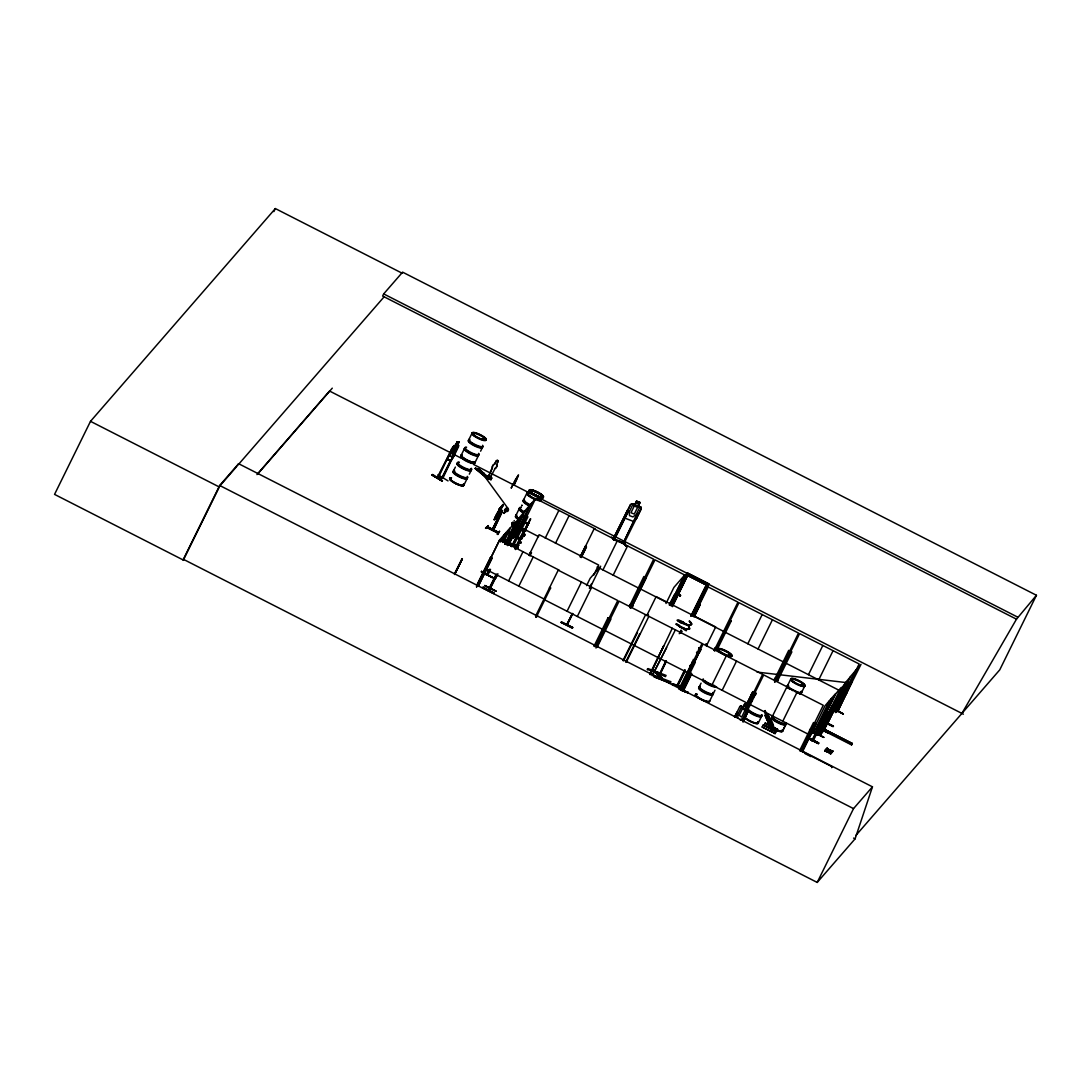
<?xml version="1.0" encoding="UTF-8"?>
<svg xmlns="http://www.w3.org/2000/svg" width="1091" height="1091" viewBox="0 0 1091 1091"><rect width="100%" height="100%" fill="white"/><g stroke="black" fill="none" stroke-linecap="round" stroke-linejoin="round"><path stroke-width="1.5" d="M680.279 627.243L675.956 623.943L683.989 628.211L686.403 630.748M490.214 478.867L491.264 476.74L489.668 476.712M737.789 718.178L737.898 714.319L741.198 707.609L743.107 707.391L744.867 703.79M497.401 534.126L499.583 531.344M497.605 533.663L499.528 531.303L497.251 534.181L497.878 534.495L499.228 531.917M537.399 616.156L537.563 615.597M630.025 606.937C629.275 609.133 633.816 605.3 631.58 605.15L631.934 604.591M629.875 607.455L631.73 605.041M691.967 675.111L692.417 675.356M774.678 681.248L776.669 679.079M777.065 679.284C769.932 688.053 781.101 673.87 776.397 680.702M838.447 710.255L835.801 712.45M677.375 624.652L676.379 624.325M622.906 540.904L626.084 546.045M625.648 545.868L622.552 541.436M625.811 545.35L626.057 546.114L622.716 541.313M656.127 672.888L658.705 675.793M657.478 672.383L656.509 672.029L656.127 673.065M660.682 679.025L661.787 679.325M662.155 678.561L657.478 672.124L662.155 678.561L661.664 679.284M680.088 626.998L686.894 629.48L689.839 628.839L688.857 626.193L682.83 621.815L678.357 619.852L677.061 620.261L679.966 622.32M572.461 613.442L566.693 624.843M572.843 613.647L567.02 625.307L567.756 623.997M490.868 476.876L489.668 476.603M472.539 433.591L473.549 433.945L472.894 433.495M473.276 433.713L473.767 434.204L472.676 433.563M484.786 439.209L483.081 439.046L483.927 439.237M485.236 439.905L483.886 438.964M485.25 439.837L484.049 439.605M530.703 491.291L530.185 491.386M538.94 499.214L537.863 499.119L538.722 499.31M539.459 499.173L538.436 498.819L538.668 499.651M538.381 498.846L539.568 499.283M539.977 499.814L538.927 499.132M540.222 496.323L542.391 497.428L541.191 496.964M718.464 649.568L719.351 649.772L718.396 649.568M718.587 649.69L719.119 649.895M729.565 655.664L728.911 654.968L729.797 655.405M730.084 655.909L730.315 655.2M729.743 655.691C732.988 657.191 727.983 653.768 729.729 655.759M791.739 679.938L792.434 679.884M802.962 685.789L801.762 684.957L803.467 685.134M802.594 685.366L803.099 685.325M803.235 685.789L803.876 685.653M489.845 476.535L490.745 476.835M478.322 469.089L490.759 479.645L491.741 478.09L490.718 476.903M687.93 692.526L681.725 690.248M688.135 692.076L681.739 690.344M498.328 514.611L497.346 515.634M497.401 515.375C500.196 514.829 492.341 522.425 494.564 518.825M503.128 504.874C501.355 507.615 503.619 504.124 502.678 504.778M497.741 515.825L503.169 504.928M626.93 662.142L627.134 661.596M714.087 650.222C719.937 645.231 711.809 649.718 714.741 650.822C720.455 642.926 713.269 653.468 716.501 648.654C718.928 648.709 715.396 651.9 717.278 649.05M716.105 648.149L714.128 650.495L716.228 647.399M513.616 537.004C512.034 540.181 514.229 535.613 513.52 537.727M513.766 537.195L513.302 537.958M837.656 702.345L837.274 703.122M839.129 703.068L838.352 704.159L839.034 703.3M437.968 474.721L448.046 480.899M496.078 516.248L498.928 511.502L497.728 512.893C499.705 507.997 493.664 521.103 495.887 516.234M497.114 514.366L496.664 515.92L499.433 509.115L494.632 518.961M670.201 682.502L670.406 683.211L670.61 681.534L670.201 682.502L653.809 676.243M528.535 523.516L530.526 518.893L515.252 549.346M183.37 559.301L817.214 882.428L855.085 838.843L872.459 786.829L238.615 463.702L219.686 485.481L183.07 559.915L54.55 494.387L90.498 421.331L275.355 208.572L402.361 273.323M504.547 511.788L505.174 512.115M515.634 549.55L529.176 522.003L528.862 523.148M516.848 479.031L517.761 476.426L516.343 478.39M495.191 518.048L497.428 512.988M454.483 573.852L462.161 558.647L454.497 574.371M454.715 573.975L462.393 558.756L454.729 574.493M509.552 535.381C508.856 536.39 510.015 534.999 509.565 535.763M512.361 537.495L512.879 536.581L512.511 537.317M523.98 531.672L522.889 534.167L525.235 530.226M834.438 702.099L835.051 700.913L834.751 701.963M837.37 702.631L837.042 703.327L837.561 702.195M837.874 703.19L838.243 702.454L837.888 703.04M838.665 703.818L838.897 703.177M488.195 477.326L492.409 467.834A2.796 1.923 -50.8 0 1 494.714 464.098L495.996 461.466A1.391 0.955 -50.8 0 1 497.591 460.47A1.391 0.955 -50.8 0 1 497.973 461.929L497.878 461.848A1.391 0.955 -50.8 0 0 497.496 460.402A1.391 0.955 -50.8 0 0 495.9 461.384L494.605 464.016A2.796 1.923 -50.8 0 0 492.314 467.753L488.1 477.244L490.173 477.79L495.109 468.407A2.796 1.923 -50.8 0 0 496.582 464.48L496.678 464.561A2.796 1.923 -50.8 0 1 495.205 468.489L495.109 468.407M455.479 483.49A7.801 1.814 26.2 0 1 451.306 478.308A7.814 1.814 26.2 0 0 455.465 483.504A7.801 1.814 26.2 0 0 463.32 484.445A7.814 1.814 26.2 0 1 455.465 483.504L455.574 483.258A7.842 1.814 26.2 0 1 451.401 478.022M475.021 462.148A7.801 1.814 26.2 0 1 466.784 460.511L466.893 460.279A7.842 1.814 26.2 0 1 461.711 455.029M516.07 480.736L518.525 474.899L515.457 479.945M498.423 532.803L487.254 526.898L498.492 532.735M495.914 591.104L484.677 585.526L495.982 591.022M481.499 571.343L492.396 577.603L481.513 571.316M806.876 737.216L817.827 743.353M832.419 707.8L843.384 713.937M517.884 537.045A7.828 1.814 26.2 0 0 522.112 536.417L520.53 538.245L522.207 534.958M520.652 538.299L522.248 534.917M496.173 576.075L494.564 579.457L497.96 573.825M823.828 737.352L812.877 731.229M833.415 726.156L827.633 723.142M516.493 480.067L514.216 484.663L515.375 482.386M273.855 211.613L275.355 208.572M218.882 487.882L183.233 560.338L183.888 559.56M237.933 465.066L238.615 463.702M383.677 293.915L382.641 296.056L1016.485 619.183L1036.45 595.277L402.606 272.15L383.677 293.915L1017.535 617.056M431.981 475.062L442.21 481.022L431.995 475.035L432.595 474.449L442.482 480.572L441.882 481.158M443.151 476.685L442.619 477.749L437.027 477.981L452.001 448.756L438.009 478.267M452.015 458.984L455.506 445.496L452.956 446.833L437.409 478.226L438.146 477.217L442.728 477.231L437.655 476.903M455.397 445.551L457.17 441.841L459.12 441.828L454.251 453.433L451.919 456.338L450.201 456.406L450.692 453.57L457.265 441.91M452.915 446.792L447.119 460.075L451.456 459.897L453.815 456.283L458.561 446.628L458.534 445.387L457.238 445.36L459.011 441.773M442.932 476.958L442.005 477.776L450.692 460.238M442.073 477.749L456.938 448.537M437.573 478.24L442.946 478.035L458.534 445.387M453.72 470.426L455.383 467.071M461.179 455.261L464.371 448.796M469.007 439.387L472.185 432.909M463.798 485.345L466.975 478.867M469.307 474.176L470.944 470.807M475.103 462.366L478.281 455.888M480.613 451.183L482.249 447.828M487.8 478.935L475.035 468.503L478.499 468.694L479.795 469.757L507.956 508.42M480.654 470.466L477.572 470.03L480.654 470.466C485.713 473.999 473.385 469.089 481.949 471.517M484.39 473.508C477.503 472.321 486.559 474.108 483.204 472.853M486.859 477.613L487.486 476.344L487.213 477.408L488.509 478.472L491.005 479.058L491.509 478.035M488.782 477.394L487.786 478.908M488.509 478.472L489 477.449M489.3 478.649L490.104 476.194M496.678 464.561L497.878 461.848M486.095 528.494L488.359 525.617L485.481 528.139L488.059 526.217M498.164 533.09L486.872 527.58L487.486 526.626L498.642 532.34L487.186 527.226M498.137 514.188L494.755 519.207L496.787 513.725M502.951 505.692L499.16 509.265L502.937 504.451M499.542 509.47L499.651 508.283M495.969 517.98L503.265 504.765M497.891 515.757L498.382 514.775M492.109 530.062L501.287 511.188C503.36 509.729 501.246 512.62 502.665 510.37M502.065 511.584L493.214 530.594L502.146 512.006L501.151 511.529L492.164 529.803M503.81 513.275C506.974 508.106 503.074 514.747 504.601 512.865M504.124 513.425L505.119 511.038M498.028 533.294L498.437 532.558M476.603 585.717L490.636 557.351L492.014 558.142L478.267 586.358L476.958 585.799L478.049 586.222M476.781 585.512L490.636 557.351M478.09 586.372L492.014 558.142M500.592 542.009L504.192 534.699M501.683 541.395L505.992 532.626M489.327 570.743L486.395 574.916L489.136 569.379M515.961 515.334L519.152 508.87M523.803 499.46L526.967 492.982M489.695 569.366L487.077 574.971M502.91 542.513L510.097 527.908L499.596 539.99L476.549 586.931L499.733 539.868L559.288 570.225M503.265 542.391L510.452 527.785L515.716 521.743L504.697 544.054M487.377 574.616L489.409 570.634M487.854 573.716L487.854 575.012L490.527 569.352M482.999 587.19L482.59 587.913L493.937 593.354L482.999 587.19L494.155 592.904M484.677 585.526L495.846 591.213M505.092 544.245L507.356 539.69M506.142 543.223L517.093 520.98L520.489 517.284L521.471 517.789L518.061 521.484L517.093 520.98M506.892 542.35L518.239 547.614L509.47 543.877M506.906 543.291L510.37 536.226M511.215 534.522L515.525 525.753M517.68 521.362L519.848 516.984L525.098 510.943M508.27 540.563L509.729 537.604M506.442 544.886L519.057 520.462M507.329 544.314L520.489 517.284M507.751 545.595L522.425 515.784L508.638 545.295M508.979 543.618L525.153 510.588L535.654 498.492L512.443 545.677M493.132 577.657L481.977 571.943M515.361 534.508L529.749 505.283M496.2 574.234L488.1 590.545L490.05 588.294M496.596 574.439L488.318 590.286M517.175 532.435L531.549 503.21M496.514 575.148L489.845 588.526C491.509 588.922 487.65 591.949 488.823 589.249M496.91 575.339L490.227 588.717L490.827 587.654M512.688 544.177C510.07 546.4 515.061 546.196 514.106 545.118M526.353 516.261L512.102 545.227M513.984 545.064L513.329 546.086L527.908 516.82L526.83 516.384M514.938 548.446L523.748 530.703M515.32 548.637L526.83 525.248L529.299 522.057M528.071 523.325L530.008 519.698M493.773 593.586L482.767 587.654M524.157 532.722L522.043 536.499L528.78 523.012M508.597 580.944L522.984 551.719M528.917 555.414L539.118 534.685L598.673 565.056L593.627 575.284M529.926 555.919L531.453 552.878L530.376 552.455L531.453 552.878M518.839 586.153L533.213 556.942M545.214 538.163L558.878 510.397M555.455 543.386L569.12 515.62M535.558 616.17L558.21 570.184L617.765 600.541L595.1 646.54M536.131 615.365L535.899 615.992C534.426 615.392 538.722 616.17 535.967 617.247M536.226 617.342L550.655 587.763M580.33 556.533L585.444 546.155L586.453 546.673L585.376 546.236M580.207 557.078L594.104 528.862L653.659 559.219L630.598 606.337L630.98 605.055L629.875 604.646L631.116 605.273M582.744 554.16L585.649 548.227M581.217 557.583L586.385 547.136L585.376 546.618L586.385 547.136M572.475 627.911L561.306 622.238M567.075 611.246L581.462 582.035M566.652 625.088L572.284 613.647M586.563 585.608L590.163 578.312L600.664 566.215L589.876 588.131M623.084 543.386L637.226 513.929L623.097 543.4C621.325 542.063 633.326 545.145 614.206 539.84L628.58 510.724L627.489 510.193L612.992 539.363L630.516 504.533L632.33 503.742L634.785 504.683L636.517 501.042L640.144 502.474L638.208 506.142L639.408 508.024L636.108 514.734L632.889 516.916L629.534 515.634L629.152 512.061L632.453 505.351L634.839 504.847L636.585 501.205L639.967 502.542L638.167 506.088M589.358 588.226L591.54 583.78M613.347 539.65L614.628 538.859M625.934 514.243L630.557 504.588M613.974 539.731L614.615 538.722L613.756 538.545M614.11 539.95L628.58 510.724M577.316 616.47L591.69 587.244M561.265 622.293L572.72 627.448L572.311 628.184L561.129 622.497M602.968 569.938L617.356 540.713M638.385 506.06L640.676 506.906L641.208 508.72L623.861 543.7L624.584 542.677M625.811 514.216L625.157 518.225L633.612 521.471L636.599 518.375L641.317 508.665L640.676 506.906M613.21 575.148L627.584 545.923M608.014 617.779L609.023 618.297L608.014 617.779L594.09 646.022L594.977 646.486M595.986 648.04L619.102 601.168L702.072 643.458L679.475 689.376L693.399 661.146M597.063 647.372L610.933 619.102M630.666 606.255L629.357 605.71L629.943 604.564M632.821 605.614L630.571 607.742L631.184 607.292M646.322 577.521L631.866 606.855L654.995 559.847L684.766 575.025L670.201 604.646M631.825 606.814L632.535 605.696M645.613 614.683L622.961 660.573M623.534 660.86L637.458 632.616M632.289 644.017L631.989 644.44M646.799 615.583L656.141 596.6L715.696 626.957L706.354 645.954M625.77 662.005L639.694 633.762M626.275 662.264L648.872 616.347M666.001 603.5L673.911 587.422L684.425 575.325L669.683 605.15M669.288 604.96L674.402 594.581M669.465 604.741L676.106 592.699M670.829 605.696L687.044 572.802L708.877 583.93L693.399 615.338M671.32 605.423L687.112 573.334M672.301 606.419L687.712 575.093L706.627 584.721L691.067 616.047M672.342 606.637L687.78 575.271L706.436 584.79M679.802 595.986L679.816 594.513L680.62 595.454M672.288 628.28L650.209 674.456M650.181 674.715L663.628 645.967L649.731 674.088M675.397 629.862L652.377 675.424M666.451 661.432L665.715 661.051L659.196 674.797M679.243 633.707L681.016 630.107L682.148 631.634M659.496 674.947L666.315 661.323M690.876 616.129L706.368 584.803L687.657 575.516L706.191 585.008M692.58 616.265L708.373 584.176M693.617 616.579L708.195 586.972L737.966 602.15L714.932 649.022M699.958 604.973L694.121 616.838L700.027 604.905M672.165 684.452L681.739 687.125L672.465 683.852M679.816 688.503L676.802 685.83L684.753 669.724M684.371 671.279L677.388 686.334L684.916 671.783M677.334 686.28L685.298 670.229M677.456 686.362L678.343 685.38M678.97 689.117L692.894 660.887M694.326 661.773L680.429 690.044M698.867 647.74L700.858 649.54L698.854 653.168L697.094 651.504M699.086 653.141L700.858 649.54M681.411 690.535L695.335 662.292L694.258 661.855M682.243 690.698L690.876 673.174M682.557 689.88L683.375 690.194M683.293 689.335L691.203 673.256M682.857 691.258L691.421 673.665M683.116 691.244L683.662 690.221M683.184 691.353L691.749 673.761M713.978 650.263L716.214 647.372M716.91 647.89L714.619 650.659M775.046 678.507C773.71 681.616 774.392 677.02 775.824 678.888L775.401 680.184L798.517 633.066L738.962 602.709L715.873 649.854L716.855 650.331L731.229 620.97L730.152 620.547L731.229 620.97M699.413 686.512L701.077 683.171M711.918 685.093L726.306 655.868M709.491 701.445L712.655 694.967M713.323 693.603L714.987 690.262M722.16 690.317L736.534 661.091M747.826 643.772L762.2 614.547M758.054 648.995L772.442 619.77M734.502 716.76L736.943 712.423M734.788 716.801L739.821 706.518L741.348 706.082M735.225 717.292L737.666 712.955L735.511 717.346M743.012 707.377L744.758 703.6L747.39 705.55M746.244 705.045L752.804 691.708L753.881 692.144L745.794 708.523M746.299 704.963L752.872 691.626M745.467 709.205L762.609 674.374L703.068 644.017L680.607 689.976M746.149 710.555L763.7 674.934L823.255 705.291L800.589 751.29M742.344 720.592L744.062 717.714L742.63 720.646M746.489 712.464L755.968 693.208L754.89 692.771L755.968 693.208M743.08 721.137L744.785 718.26L743.789 717.673M775.578 681.139L777.283 679.42L776.724 678.384L774.528 681.289L776.574 678.875L777.283 679.229M777.147 679.57C778.142 679.202 778.128 682.53 776.41 680.675L799.594 633.612L859.149 663.969L854.117 674.197M777.378 681.179L791.875 651.886L790.866 651.368M758.204 723.238L761.368 716.746M773.533 727.233L777.665 729.347L776.41 728.938L774.692 730.915L773.819 732.702L775.101 733.616L762.145 727.015L763.182 725.051L773.574 730.343L775.265 728.379L772.36 726.906M771.473 728.693L764.205 724.983L765.241 723.019L769.387 725.12M772.564 716.01L786.938 686.785M787.702 685.312L790.866 678.82M774.378 730.179L775.265 728.379M776.41 728.938L775.524 730.725L776.792 731.134M775.101 733.616L776.137 731.652L774.692 730.915M776.656 731.297L777.665 729.347M782.793 721.219L797.18 692.008M808.458 674.688L822.846 645.463M782.561 731.093L785.656 724.792L782.492 731.27M801.612 692.403L804.803 685.925A7.842 1.814 26.2 0 0 795.421 679.366A7.842 1.814 26.2 0 0 793.28 681.82A7.842 1.814 26.2 0 0 804.817 685.939M818.7 679.911L833.074 650.686M799.58 750.772L813.504 722.542L814.513 723.047M801.98 751.576L816 723.21M802.499 751.822L824.96 705.863L835.461 693.767L812.154 740.98L812.481 739.493M815.182 729.797L829.555 700.572M816.982 727.711L831.369 698.485M811.772 740.789L826.337 711.332M827.551 711.509L813.19 740.884L813.218 739.575M816.491 734.829L817.936 733.82L816.491 734.829L810.654 731.311M832.338 705.359L818.455 734.857L817.786 734.652L818.905 733.738M834.574 701.772L835.242 700.913L834.615 702.195M846.821 683.389L823.31 731.161L848.28 681.902L823.5 731.079L820.091 734.775L819.123 734.284L842.457 686.853L845.852 683.157L846.834 683.648L843.425 687.357L842.457 686.853M822.205 728.788L821.755 729.702L822.587 728.338L852.357 743.517L824.073 729.102M824.155 725.692L822.041 729.674M832.269 709.15L835.147 703.313M836.579 700.381L845.211 682.857L850.462 676.802M843.479 687.221L820.227 735.511L844.42 686.334L820.227 735.511M844.393 686.116L845.852 683.157M827.169 723.851L850.516 676.447L861.017 664.351L837.329 711.373L848.975 687.848M841.72 694.558L827.251 723.906M807.367 737.761L818.482 743.585L807.258 737.966L818.427 743.653L818.782 742.985L807.599 737.298M827.769 724.015L828.219 723.047M839.92 700.49L834.956 710.527C834.356 708.114 838.079 710.377 835.829 711.005L842.388 698.035M840.738 700.381L855.112 671.156M835.788 712.518L835.461 711.591L837.383 709.314L835.488 711.605M842.538 698.295L856.912 669.083M837.779 711.591L851.894 681.916L837.465 711.127M850.435 684.875L851.894 681.916M828.151 732.197L827.81 732.852L816.654 727.138L851.525 744.88L852.357 743.517M821.496 720.619L832.774 726.197L823.282 720.619M827.264 723.892L833.429 726.101M824.687 751.058L825.137 750.267L827.401 751.767C818.305 748.862 837.82 755.354 828.615 752.408L831.683 752.531L825.137 750.267M827.401 751.767L825.342 750.308L825.792 749.517L830.715 753.908L828.615 752.408M833.483 709.068L843.316 714.06L833.838 708.482M825.955 749.585L826.419 748.794L828.683 750.308C819.586 747.39 839.102 753.881 829.896 750.935L832.965 751.058L826.419 748.794M828.683 750.308L826.623 748.835L827.073 748.044L831.997 752.435L829.896 750.935M830.565 754.072L831.015 753.295L828.915 751.794M831.233 753.322L831.683 752.531M831.847 752.613L832.297 751.822L830.196 750.322M832.515 751.849L832.965 751.058M831.724 767.682L832.16 766.768L802.39 751.59M851.525 744.88L851.976 743.967M817.214 882.428L853.53 808.608L872.459 786.829M1036.45 595.277L999.751 669.847L855.821 835.515M513.302 483.749L511.174 488.154L512.375 485.85M647.181 669.26L665.455 676.611L666.069 675.397L648.081 668.606L647.563 669.779M807.572 737.352L818.768 742.998M816.982 726.511L834.042 735.334M497.196 575.012L495.996 577.671M561.497 621.829L572.707 627.475M832.678 726.292L827.196 723.306M513.397 483.804L514.557 481.336M512.074 536.554L511.665 537.468L512.143 536.636M514.447 481.786L515.757 479.126M526.83 525.276L527.799 523.789M961.907 713.405L1016.485 619.183M496.391 516.657L499.814 509.702L497.837 512.879M486.981 527.43L498.137 533.172M432.295 474.953L442.182 481.172M812.604 740.557L835.829 693.658L841.079 687.603L817.773 734.625M822.559 728.952L822.614 728.774M833.129 726.715L827.633 723.715M496.65 575.257L497.223 574.398M496.037 577.562L494.441 579.403L496.146 576.116M490.595 476.74L491.741 478.09M481.213 571.916L492.396 577.603M487.472 574.057L486.395 574.916M476.508 586.794L477.422 585.676M510.793 546.346L512.784 544M513.956 544.9L513.152 544.436M513.616 543.754L511.42 546.659L513.315 544.354M517.952 548.187L506.865 542.336M549.537 587.476L550.491 588.063M549.414 588.022L550.491 588.444M644.863 577.057L643.854 576.539L629.671 605.723M595.14 646.431L594.2 646.09M629.684 607.455L631.907 604.55M647.468 614.274L648.422 614.86M717.496 649.186L716.201 648.668M789.707 650.904L788.698 650.386L774.419 679.693C776.301 681.057 776.219 678.138 774.951 678.479M835.842 710.991L834.847 710.459L836.142 711.018M835.16 712.205L837.411 709.382L838.42 710.268M656.4 671.988L660.955 678.125L656.4 671.988L662.142 678.329M630.884 607.905L633.121 605L632.412 606.951M666.656 647.618L652.159 675.724M714.919 647.849L715.301 648.054M236.829 466.348L219.018 486.845L90.498 421.331M239.052 463.784L384.127 296.807M256.958 474.599L329.55 391.042L449.356 452.11M257.667 474.04L332.278 388.164M499.16 509.265L503.319 504.642M499.501 509.292L501.315 507.67M495.014 517.325L495.832 516.261M494.359 519.016L498.519 514.393M501.287 511.188L502.378 512.129L501.26 511.597M494.182 519.78L495.914 517.802M505.433 511.202L504.628 511.597M518.484 520.434L522.425 515.784M518.089 521.443L522.903 516.029M510.765 539.8L521.28 527.717L538.681 536.663M508.611 542.582L510.711 540.154M529.844 519.725L530.649 518.948M528.208 523.885L524.307 531.29L524.907 530.594M520.53 538.245L522.098 536.39M488.686 589.522L490.214 587.763M489.068 589.658L490.609 587.967M687.044 572.802L708.877 583.93M770.996 722.256L771.419 726.306L766.578 716.732L764.559 711.277L765.214 710.541M764.641 711.387L765.241 710.691M765.036 711.878L767.832 715.287L774.351 729.756M771.582 730.384L765.35 715.123L772.687 730.561M767.368 713.923L765.759 715.682L766.141 717.169L766.141 715.069M767.028 718.874L768.964 716.637M763.182 725.051L776.137 731.652M765.241 723.019L769.441 725.42M762.145 727.015L772.687 732.129M764.205 724.983L771.269 728.324M767.846 720.592L769.782 718.369M770.655 727.097L772.523 730.629L774.092 728.72M772.646 730.575C776.533 724.97 767.859 715.955 765.773 711.782M843.848 686.307L847.789 681.643M843.452 687.316L848.28 681.902M810.572 735.089L821.087 722.992M821.441 722.883L826.692 716.828M833.974 708.454L836.088 706.027M836.129 705.672L846.643 693.576M825.792 749.517L827.701 751.167M827.073 748.044L828.983 749.694M825.342 750.308L828.069 751.985M831.015 753.295L828.246 751.59M832.297 751.822L829.528 750.117M672.451 683.839L681.998 686.498M819.123 734.284L822.519 730.575L823.596 731.202M453.065 446.901L454.142 445.483M633.612 521.471L636.599 518.375M611.601 537.045L614.069 539.95M679.393 625.361L677.02 624.188M691.721 624.038L689.989 625.416L691.735 624.052C685.339 617.056 695.308 624.72 689.648 625.225L680.498 622.456M740.243 720.005L742.985 718.11L746.285 711.4L745.562 709.218L747.499 710.5L747.703 712.409L742.957 722.037L747.608 712.396L747.403 710.486L741.266 706.068M680.47 595.781L679.052 595.291M475.485 468.612L478.376 468.953L491.005 479.495M491.209 479.699L477.408 469.048L490.227 479.495M491.114 479.358L488.645 478.949M630.653 504.669L632.33 503.878L640.703 506.96M472.594 433.563L473.63 433.659M483.299 438.841L483.668 438.868M528.467 493.978L527.799 493.391L528.317 494.128M527.362 493.759L528.139 493.828M542.404 497.36L541.695 496.705M719.01 650.141L718.369 649.677M728.993 654.941L729.388 655.677M730.643 655.609L729.961 654.995M792.434 680.034L791.589 679.42L792.461 680.088M792.216 679.884L791.793 679.884M801.776 684.889L803.167 684.916M803.058 685.162L803.317 685.039M438.487 477.162L437.6 476.876M437.123 478.008L438.064 478.24M764.559 711.277L766.209 715.164M772.728 724.847L768.023 714.891M659.7 675.152L666.26 661.282M683.007 622.047L677.947 620.67L680.498 622.47M689.198 621.134L691.244 623.929M476.003 468.735L475.349 468.394L488.4 479.085M686.594 629.112L689.471 628.634M481.595 472.171L483.095 473.044M452.342 448.974L451.51 448.783M656.877 673.338L657.573 672.192M661.241 678.097L660.56 679.011L661.501 679.352M680.279 595.85L679.393 595.386M457.17 441.95L459.12 441.828M454.101 445.605L458.452 445.51M447.092 459.856L451.442 459.761M528.221 494.073L527.962 493.746M729.333 654.832L729.974 655.023M730.37 655.977L729.961 655.486M437.573 477.953L438.214 476.917M757.031 672.07L847.625 682.748M739.821 706.518L741.375 705.945L742.985 707.186M685.257 624.488L689.948 625.416M484.881 439.605L483.218 438.95M730.302 655.568L729.02 655.023L729.77 654.914M791.711 679.529L792.039 679.843M715.723 649.622L716.964 650.25M483.095 472.458L480.013 472.021L482.358 472.444M678.261 685.325L677.756 685.148M678.166 685.693L682.884 689.976M684.616 691.749L687.93 692.649M684.971 691.953L688.162 692.853M540.672 496.337L541.422 496.296M730.493 656.155L729.661 655.827M652.745 674.784L670.61 681.698M653.768 676.461L670.174 682.721M653.604 676.475L670.433 683.075M655.5 677.525L670.406 683.211M637.226 513.929L638.221 514.311M623.602 542.309L624.379 542.636M623.206 542.513L614.683 539.227M614.315 539.99L623.82 543.495M473.494 433.85L473.044 433.304L473.685 433.604M539.39 499.555L538.409 498.969M679.925 622.293L685.271 624.516M541.409 497.237L540.413 496.65M677.334 624.679L685.68 630.53M677.756 684.862L677.334 685.98M683.157 689.757L682.707 691.176M821.605 720.469L824.441 721.806M490.459 557.556L491.946 558.224M752.804 691.708L753.813 692.212M453.897 454.429L461.479 458.302M473.617 464.48L528.208 492.314M541.859 499.269L963.394 714.169M535.64 498.546L595.181 528.903M597.159 566.965L639.285 588.444M640.622 589.072L665.919 601.973M693.808 616.183L723.592 631.362M724.574 631.921L784.129 662.292M785.22 662.837L840.425 690.985M825.041 721.887L821.959 721.028L826.01 723.088M822.041 720.865L824.81 722.392M837.015 736.848L851.907 744.43M812.659 731.666L823.814 737.421L813.927 732.525M485.359 569.093L544.914 599.45M543.836 599.409L603.391 629.766M604.714 630.393L687.685 672.683M688.68 673.242L748.235 703.6M749.326 704.159L808.867 734.516M804.981 753.54L810.94 756.581M219.686 485.481L853.53 808.608M853.598 838.079L855.058 838.87M541.163 496.569L542.009 496.964M538.695 499.514L540.031 500.142L539.418 499.187M810.64 729.415L817.936 733.82M751.304 694.285L754.222 696.044M809.645 729.511L816.941 733.916M813.109 732.088L817.486 734.734M750.853 695.199L753.772 696.958M453.815 456.283L451.456 459.897M744.785 703.777L747.24 705.604M736.657 712.368L737.666 712.955M680.198 627.243L686.648 629.207M489.709 477.994L491.005 479.058M475.54 468.012L488.741 478.813M475.417 468.257L488.836 479.154M698.758 647.89L700.627 649.568M698.908 648.818L700.095 649.895L699.508 651.095L698.322 650.018M696.508 652.704L698.363 654.395L695.062 661.105L693.208 659.414M691.789 662.292L693.658 663.983M689.894 665.605L692.185 667.692M689.798 665.578L692.158 667.828M689.376 628.539L688.448 626.043M767.205 713.841L768.146 714.919M656.018 672.752L659.782 677.975M680.279 594.909L680.416 595.631M765.227 715.273L772.019 730.206M764.914 715.314L771.023 728.747M505.665 510.397A1.568 1.527 41 0 1 506.429 508.092A1.568 1.527 41 0 1 508.488 509.497A1.568 1.527 41 0 1 506.647 511.065M712.75 694.476A7.828 1.814 26.2 0 1 703.586 692.362A7.828 1.814 26.2 0 1 700.286 687.63M713.078 694.053A7.937 1.841 26.2 0 1 704.691 692.39A7.937 1.841 26.2 0 1 699.44 687.098M709.436 701.213A7.828 1.814 26.2 0 1 700.272 699.086A7.828 1.814 26.2 0 1 696.972 694.367M709.627 700.749A7.801 1.814 26.2 0 1 701.39 699.113A7.801 1.814 26.2 0 1 696.235 693.917M709.573 700.981A7.842 1.814 26.2 0 1 700.381 698.84A7.842 1.814 26.2 0 1 697.081 694.121M715.396 686.716A7.937 1.841 26.2 0 1 706.054 682.83A7.937 1.841 26.2 0 1 703.409 679.038M713.023 692.43A7.828 1.814 26.2 0 1 706.068 691.926A7.828 1.814 26.2 0 1 699.958 686.266M716.637 686.907A7.828 1.814 26.2 0 1 707.541 684.289A7.828 1.814 26.2 0 1 703.259 679.557M712.887 692.935A7.937 1.841 26.2 0 1 705.822 692.43A7.937 1.841 26.2 0 1 699.645 686.689M715.601 686.307A7.937 1.841 26.2 0 1 703.368 680.075M714.4 685.516A7.828 1.814 26.2 0 1 704.541 680.498M478.363 455.397A7.814 1.814 26.2 0 1 470.098 453.761A7.814 1.814 26.2 0 1 464.93 448.551M478.294 454.279A7.937 1.841 26.2 0 1 471.244 453.761A7.937 1.841 26.2 0 1 465.066 448.019M466.784 460.511A7.801 1.814 26.2 0 1 461.616 455.315M475.199 461.902A7.842 1.814 26.2 0 1 466.907 460.252M482.672 446.915A7.937 1.841 26.2 0 1 473.371 444.76A7.937 1.841 26.2 0 1 470.03 439.973M478.622 453.351A7.814 1.814 26.2 0 1 470.767 452.397A7.814 1.814 26.2 0 1 466.593 447.215M481.936 446.642A7.814 1.814 26.2 0 1 475.908 446.56A7.814 1.814 26.2 0 1 468.353 440.737M478.499 453.856A7.937 1.841 26.2 0 1 470.521 452.888A7.937 1.841 26.2 0 1 466.266 447.624M482.877 446.505A7.937 1.841 26.2 0 1 474.49 444.828A7.937 1.841 26.2 0 1 469.239 439.55M482.59 445.292A7.814 1.814 26.2 0 1 475.649 444.787A7.814 1.814 26.2 0 1 469.566 439.141M466.648 477.694A7.814 1.814 26.2 0 1 458.793 476.74A7.814 1.814 26.2 0 1 454.62 471.557M466.989 477.258A7.937 1.841 26.2 0 1 459.011 476.29A7.937 1.841 26.2 0 1 454.756 471.026M463.525 483.981A7.787 1.8 26.2 0 1 455.697 483.027A7.787 1.8 26.2 0 1 451.538 477.858M474.244 462.189A7.787 1.8 26.2 0 1 468.257 462.107A7.787 1.8 26.2 0 1 460.716 456.311M463.484 484.186A7.842 1.814 26.2 0 1 455.602 483.231M474.503 461.793A7.842 1.814 26.2 0 1 468.462 461.711A7.842 1.814 26.2 0 1 460.866 455.861M470.957 469.198A7.937 1.841 26.2 0 1 462.966 468.23A7.937 1.841 26.2 0 1 458.725 462.966M467.316 476.344A7.814 1.814 26.2 0 1 460.375 475.84A7.814 1.814 26.2 0 1 454.292 470.18M470.616 469.621A7.814 1.814 26.2 0 1 463.675 469.13A7.814 1.814 26.2 0 1 457.593 463.47M467.603 477.544A7.937 1.841 26.2 0 1 459.216 475.881A7.937 1.841 26.2 0 1 453.951 470.589M471.162 468.775A7.937 1.841 26.2 0 1 463.17 467.807A7.937 1.841 26.2 0 1 458.929 462.543M471.285 468.271A7.814 1.814 26.2 0 1 463.43 467.316A7.814 1.814 26.2 0 1 459.243 462.134M475.008 462.243A7.828 1.814 26.2 0 1 467.657 461.043A7.828 1.814 26.2 0 1 461.002 455.629M521.634 505.638A7.937 1.841 26.2 0 1 522.194 505.392M521.757 505.719A7.937 1.841 26.2 0 1 521.839 505.228M523.789 535.054A7.814 1.814 26.2 0 1 522.562 536.458M521.089 542.05A7.814 1.814 26.2 0 1 519.466 542.759M524.13 534.617A7.937 1.841 26.2 0 1 521.498 535.776M524.335 534.208A7.937 1.841 26.2 0 1 521.703 535.367M520.775 543.004A7.814 1.814 26.2 0 1 519.234 543.236M524.471 533.704A7.828 1.814 26.2 0 1 523.244 535.122M514.216 521.048A7.937 1.841 26.2 0 1 514.297 520.557M521.021 542.254A7.842 1.814 26.2 0 1 519.398 542.963M540.127 500.714A7.814 1.814 26.2 0 1 537.781 500.428M536.145 499.923A7.814 1.814 26.2 0 1 526.789 494.087A7.814 1.814 26.2 0 1 533.731 494.919A7.814 1.814 26.2 0 1 540.686 500.469M529.067 505.324A7.937 1.841 26.2 0 1 523.816 500.033M528.862 505.76A7.814 1.814 26.2 0 1 524.676 500.578M531.14 505.788A7.937 1.841 26.2 0 1 524.021 499.623M529.517 504.41A7.814 1.814 26.2 0 1 524.348 499.214M523.312 512.402A7.937 1.841 26.2 0 1 519.848 508.092M523.516 511.993A7.937 1.841 26.2 0 1 521.062 507.697M523.789 511.515A7.814 1.814 26.2 0 1 521.375 507.288M523.135 512.865A7.814 1.814 26.2 0 1 519.711 508.624M520.039 519.152A7.814 1.814 26.2 0 1 516.616 514.925M519.821 519.602A7.814 1.814 26.2 0 1 516.398 515.375M526.803 522.766A7.828 1.814 26.2 0 1 525.166 522.248M519.766 519.698A7.828 1.814 26.2 0 1 516.343 515.457M519.93 519.357A7.842 1.814 26.2 0 1 516.507 515.102M521.839 538.463A7.814 1.814 26.2 0 1 513.575 536.813M510.274 534.849A7.814 1.814 26.2 0 1 507.779 532.34M522.18 538.04A7.937 1.841 26.2 0 1 513.793 536.363M510.424 534.372A7.937 1.841 26.2 0 1 507.888 531.822M518.498 545.227A7.814 1.814 26.2 0 1 510.247 543.577M506.933 541.627A7.814 1.814 26.2 0 1 505.078 538.381M518.743 544.75A7.814 1.814 26.2 0 1 508.72 542.145M507.165 541.15A7.814 1.814 26.2 0 1 504.751 538.149M518.675 544.941A7.842 1.814 26.2 0 1 508.624 542.322M507.07 541.327A7.842 1.814 26.2 0 1 504.642 538.313M526.68 523.025A7.842 1.814 26.2 0 1 525.044 522.521M519.63 519.957A7.842 1.814 26.2 0 1 516.207 515.702M516.084 536.336A7.828 1.814 26.2 0 1 514.243 535.463M510.929 533.499A7.828 1.814 26.2 0 1 509.674 532.531M508.829 531.685A7.828 1.814 26.2 0 1 509.061 530.253M521.975 536.922A7.937 1.841 26.2 0 1 513.997 535.954M510.629 533.963A7.937 1.841 26.2 0 1 508.092 531.412M525.426 529.708A7.828 1.814 26.2 0 1 521.198 530.335M514.229 526.789A7.828 1.814 26.2 0 1 512.361 523.544M525.848 529.776A7.828 1.814 26.2 0 1 521.853 528.985M514.897 525.439A7.828 1.814 26.2 0 1 513.029 522.194M526.148 529.967A7.937 1.841 26.2 0 1 521.457 529.912M514.393 526.312A7.937 1.841 26.2 0 1 513.506 523.039M526.353 529.558A7.937 1.841 26.2 0 1 521.662 529.49M514.597 525.889A7.937 1.841 26.2 0 1 513.711 522.616M517.884 519.357A7.814 1.814 26.2 0 1 517.025 516.138M761.068 715.573A7.828 1.814 26.2 0 1 756.84 716.214A7.828 1.814 26.2 0 1 747.771 710.841M747.458 709.655A7.828 1.814 26.2 0 1 748.017 709.409M761.395 715.137A7.937 1.841 26.2 0 1 754.345 714.632A7.937 1.841 26.2 0 1 748.153 708.891M757.754 722.31A7.828 1.814 26.2 0 1 753.526 722.938A7.828 1.814 26.2 0 1 744.457 717.578M757.931 721.86A7.787 1.8 26.2 0 1 753.731 722.487A7.787 1.8 26.2 0 1 744.717 717.155M757.89 722.051A7.842 1.814 26.2 0 1 753.663 722.692A7.842 1.814 26.2 0 1 744.58 717.305M762.132 714.919A7.828 1.814 26.2 0 1 755.708 714.141A7.828 1.814 26.2 0 1 748.044 708.795M761.995 715.437A7.937 1.841 26.2 0 1 754.549 714.223A7.937 1.841 26.2 0 1 747.799 708.727M752.122 700.831A7.937 1.841 26.2 0 0 751.563 701.077A7.937 1.841 26.2 0 1 752.326 700.408M755.04 694.653A7.801 1.814 26.2 0 1 755.668 693.931M752.013 700.736A7.828 1.814 26.2 0 1 752.094 700.245M755.708 694.681A7.842 1.814 26.2 0 1 755.395 693.494M755.19 694.231A7.842 1.814 26.2 0 1 755.272 693.753M801.162 691.721A7.937 1.841 26.2 0 1 795.053 691.639M793.171 690.753A7.937 1.841 26.2 0 1 791.384 689.771M789.816 688.762A7.937 1.841 26.2 0 1 787.92 685.462M801.299 691.217A7.828 1.814 26.2 0 1 794.343 690.712A7.828 1.814 26.2 0 1 788.248 685.053M800.958 692.13A7.937 1.841 26.2 0 1 799.717 693.562M798.326 693.29A7.937 1.841 26.2 0 1 796.675 692.771M789.611 689.171A7.937 1.841 26.2 0 1 788.725 685.898M800.63 692.567A7.828 1.814 26.2 0 1 799.403 693.985M787.347 687.835A7.828 1.814 26.2 0 1 786.938 687.139M787.02 686.648A7.828 1.814 26.2 0 1 788.575 686.416M785.356 723.619A7.828 1.814 26.2 0 1 779.329 723.538A7.828 1.814 26.2 0 1 771.746 717.701M786.079 723.878A7.937 1.841 26.2 0 1 776.778 721.724A7.937 1.841 26.2 0 1 773.451 716.937M782.615 730.588A7.787 1.8 26.2 0 1 776.219 729.811M769.005 725.188A7.787 1.8 26.2 0 1 769.237 723.769M782.179 730.097A7.842 1.814 26.2 0 1 776.137 730.015M768.473 724.656A7.842 1.814 26.2 0 1 770.096 723.933M782.042 730.343A7.828 1.814 26.2 0 1 776.015 730.261M768.35 724.915A7.828 1.814 26.2 0 1 769.987 724.192M786.42 722.965A7.828 1.814 26.2 0 1 778.142 721.315A7.828 1.814 26.2 0 1 772.96 716.105M785.888 722.76A7.937 1.841 26.2 0 1 778.838 722.256A7.937 1.841 26.2 0 1 772.646 716.514M506.156 509.988L506.851 510.138L506.156 509.988M510.629 535.476L510.233 536.254L510.629 535.476M454.92 446.819L451.619 453.529L453.365 453.474L456.638 446.751L454.947 446.833M457.293 442.605L456.693 443.805L458.397 442.564L457.293 442.605M476.835 469.062L479.795 469.757L476.835 469.062M634.253 506.047L630.953 512.756L634.307 514.052L637.608 507.329L634.253 506.047M636.912 502.078L636.326 503.278L638.48 504.11L639.081 502.91L636.912 502.078M680.907 630.966L681.084 633.175L680.907 630.966M742.507 708.591L739.207 715.301L741.662 717.128L744.962 710.418L742.507 708.591M745.017 704.718L744.43 705.918L745.999 707.091L746.599 705.891L745.017 704.718M706.013 644.113L707.023 644.631L706.013 644.113M767.505 715.669L766.905 716.364L770.069 723.319L770.669 722.624L767.505 715.669M720.415 651.722A7.842 1.814 26.2 0 0 731.938 655.841A7.842 1.814 26.2 0 0 722.542 649.268A7.842 1.814 26.2 0 0 720.415 651.722M720.101 652.418A7.801 1.814 26.2 0 0 731.57 656.496A7.801 1.814 26.2 0 0 722.228 649.977A7.801 1.814 26.2 0 0 720.101 652.418M720.292 651.968A7.842 1.814 26.2 0 0 731.829 656.073A7.842 1.814 26.2 0 0 722.419 649.513A7.842 1.814 26.2 0 0 720.292 651.968M474.762 435.623A7.801 1.814 26.2 0 0 486.218 439.714A7.801 1.814 26.2 0 0 476.876 433.182A7.801 1.814 26.2 0 0 474.762 435.623M467.016 460.047A7.787 1.8 26.2 0 0 475.226 461.684A7.801 1.814 26.2 0 1 467.016 460.034A7.787 1.8 26.2 0 1 461.861 454.865A7.801 1.814 26.2 0 0 467.016 460.034M474.435 436.305A7.787 1.8 26.2 0 0 485.877 440.382A7.787 1.8 26.2 0 0 476.549 433.877A7.787 1.8 26.2 0 0 474.435 436.305M474.599 435.882A7.842 1.814 26.2 0 0 486.136 440A7.842 1.814 26.2 0 0 476.726 433.441A7.842 1.814 26.2 0 0 474.599 435.882M531.89 492.968A7.814 1.814 26.2 0 0 543.386 497.06A7.814 1.814 26.2 0 0 534.017 490.527A7.842 1.814 26.2 0 0 531.862 492.996A7.842 1.814 26.2 0 0 543.4 497.114A7.842 1.814 26.2 0 0 533.99 490.541A7.814 1.814 26.2 0 0 531.89 492.968M531.549 493.664A7.814 1.814 26.2 0 0 543.045 497.769A7.801 1.814 26.2 0 0 533.69 491.223A7.814 1.814 26.2 0 0 531.549 493.664A7.801 1.814 26.2 0 0 543.032 497.741A7.814 1.814 26.2 0 0 533.676 491.223A7.801 1.814 26.2 0 0 531.562 493.664M531.74 493.255A7.842 1.814 26.2 0 0 543.263 497.36A7.842 1.814 26.2 0 0 533.867 490.8A7.842 1.814 26.2 0 0 531.74 493.255A7.842 1.814 26.2 0 0 543.263 497.373A7.842 1.814 26.2 0 0 533.867 490.814A7.842 1.814 26.2 0 0 531.726 493.268M529.544 495.682A7.814 1.814 26.2 0 0 541.027 499.773A7.814 1.814 26.2 0 0 531.672 493.241A7.814 1.814 26.2 0 0 529.544 495.682M529.38 495.955A7.842 1.814 26.2 0 0 540.918 500.073A7.842 1.814 26.2 0 0 531.522 493.514A7.842 1.814 26.2 0 0 529.38 495.955M505.038 510.533A1.568 1.527 41 0 0 507.683 511.106A1.568 1.527 41 0 0 506.797 508.556A1.568 1.527 41 0 0 505.038 510.533M793.416 681.561A7.828 1.814 26.2 0 0 804.926 685.666A7.828 1.814 26.2 0 0 795.544 679.12A7.828 1.814 26.2 0 0 793.416 681.561M793.116 682.216A7.801 1.814 26.2 0 0 804.585 686.294A7.801 1.814 26.2 0 0 795.244 679.775A7.801 1.814 26.2 0 0 793.116 682.216"/></g></svg>
